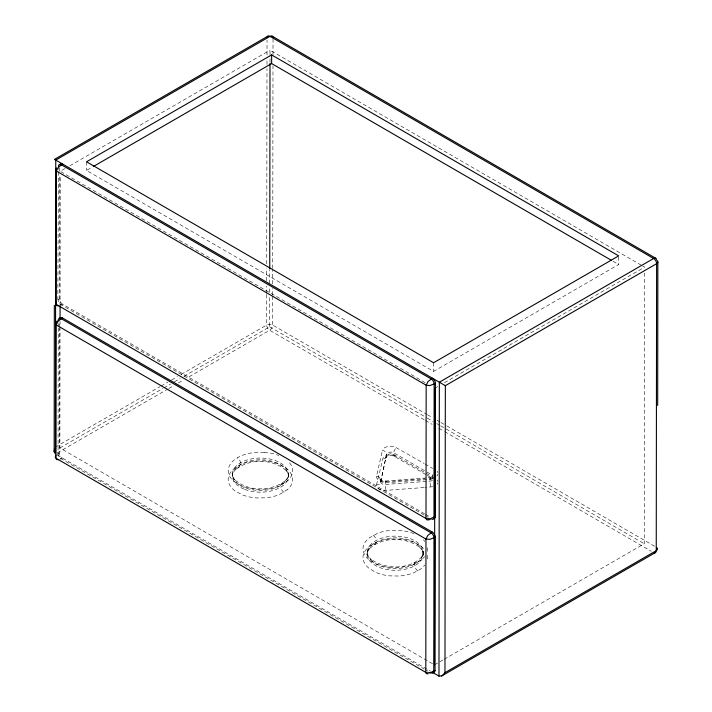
<?xml version="1.0" encoding="UTF-8"?>
<svg xmlns="http://www.w3.org/2000/svg" width="712" height="712" viewBox="0 0 712 712"><rect width="100%" height="100%" fill="white"/><g stroke="black" fill="none" stroke-linecap="round" stroke-linejoin="round"><path stroke-width="0.53" stroke-dasharray="3.56 2.67" d="M58.242 328.081L58.081 453.633A4.147 2.394 60 0 0 61.036 458.688L424.094 668.951M58.242 326.977L58.242 323.64M57.841 300.037L58.446 167.551M60.119 459.178L62.291 457.985A4.147 2.394 60 0 1 59.319 452.903L59.496 328.472M59.496 327.36L59.496 322.919M62.487 304.095A4.147 2.394 60 0 1 59.514 299.04L59.692 175.713M59.692 171.272L59.701 165.718M432.567 663.753L59.888 447.937L60.048 321.299M60.075 305.742L60.235 175.766M266.706 294.474L266.662 325.072A4.236 2.448 60 0 0 269.661 330.261L424.441 419.893M266.706 293.415L266.715 286.028M266.724 280.75L266.733 268.095M266.742 263.876L266.991 68.672M267 64.454L267 59.176M267.009 54.958L267.027 40.184M184.025 376.265L269.67 326.817L269.706 296.824M269.714 292.374L269.714 287.933M269.723 283.492L269.741 270.16M270.008 62.416L270.008 55.75M270.017 54.646L270.017 50.196L641.735 265.46M272.696 296.156L272.66 325.072A4.236 2.448 -59.9 0 1 269.661 330.261L187.025 377.974M272.696 295.044L272.705 288.369M272.714 283.919L272.732 269.456M272.732 268.344L272.99 65.896M272.999 54.771L273.025 38.083M288.431 473.765L288.743 476.764L288.004 473.587L286.215 470.543L287.07 471.495C273.871 458.359 249.716 458.243 235.369 469.689L236.179 468.799L233.856 471.62L232.486 474.637L232.771 473.391L232.441 476.666L232.13 473.471L232.86 476.648L234.657 479.692L233.794 478.74C246.957 491.894 270.8 491.841 285.254 480.787L284.453 481.668L286.909 478.784L288.36 475.687L288.431 473.765L288.013 477.093L288.369 475.447A28.008 16.198 0.1 0 0 248.203 459.667A28.008 16.198 0.1 0 0 244.706 487.649A28.008 16.198 0.1 0 0 288.369 475.447M424.103 487.524L386.029 490.372A8.41 4.859 0.1 0 1 376.568 484.872A4.236 3.427 12.8 0 0 380.733 481.73L386.687 453.891A4.219 2.439 0.1 0 1 393.772 452.823L432.513 475.26L432.504 476.987A4.236 2.448 -59.9 0 0 432.558 477.592M380.733 481.73L386.572 454.229A4.236 3.427 12.8 0 0 382.371 450.456L383.163 448.925A8.713 5.037 0.1 0 1 387.025 446.7L389.66 446.237A8.731 5.046 0.1 0 1 394.528 446.7L424.174 463.503M444.119 659.312L644.271 543.745L644.609 272.678M232.441 476.666L232.495 473.053L232.459 475.02M427.253 551.302L427.298 546.745M426.177 477.992L385.655 481.018L381.098 480.137L379.763 478.909L380.653 479.906L380.439 478.704L380.893 481.481L380.733 480.004A4.236 3.427 12.8 0 0 376.541 476.221L382.371 450.456M376.523 484.872L383.154 457.567A8.713 5.037 0.1 0 1 387.017 455.342L389.651 454.879A8.731 5.046 0.1 0 1 394.519 455.351L396.762 456.285A4.236 2.448 -59.9 0 1 393.772 454.55A4.192 2.421 0.1 0 0 389.42 453.98A4.192 2.421 0.1 0 0 386.607 455.965A4.236 3.427 12.8 0 1 382.362 459.098M386.572 455.965L385.735 457.46C388.004 455.137 391.876 455.102 394.644 456.49L426.337 474.851M437.925 474.183L437.123 475.705A8.713 5.037 0.1 0 1 436.857 475.99M437.916 482.825L437.115 484.347M287.79 489.34L279.184 494.626A32.725 18.93 0.1 0 1 266.155 497.795L256.703 497.964A32.921 19.037 0.1 0 1 242.035 494.742L235.147 490.995A32.921 19.037 0.1 0 1 228.694 482.718L228.267 480.912A30.856 17.845 0.1 0 1 228.232 478.224L228.374 477.334A32.85 18.993 0.1 0 1 234.497 468.327L240.407 464.803A32.903 19.028 0.1 0 1 254.709 461.082L264.152 460.913A32.921 19.037 0.1 0 1 278.828 464.144L285.717 467.882A32.921 19.037 0.1 0 1 292.16 476.159L292.587 477.974A30.999 17.925 0.1 0 1 292.614 480.707A32.654 18.886 0.1 0 1 287.782 489.331M56.818 454.496L59.336 452.912M264.161 452.271L254.852 452.423A32.85 18.993 0.1 0 0 239.686 456.508L233.954 460.139A32.903 19.028 0.1 0 0 228.41 468.612L228.703 474.076A32.921 19.037 0.1 0 0 235.165 482.353L242.044 486.1A32.921 19.037 0.1 0 0 256.721 489.313L266.163 489.153A32.725 18.93 0.1 0 0 279.193 485.984L287.799 480.689A32.654 18.886 0.1 0 0 292.623 472.065A30.999 17.925 0.1 0 0 292.596 469.324L292.178 467.517A32.921 19.037 0.1 0 0 288.369 461.518M240.006 464.874L239.668 465.087A4.236 2.572 57.3 0 1 236.428 466.947M240.006 463.138L240.442 462.88A4.236 2.465 59.5 0 0 237.416 457.709M376.078 542.232A4.236 2.367 61.5 0 1 373.177 543.906L369.012 546.647A32.654 18.886 0.1 0 0 363.262 555.084A30.999 17.925 0.1 0 0 362.995 557.816L363.218 559.641A32.921 19.037 0.1 0 0 368.763 568.132L375.233 572.119A32.921 19.037 0.1 0 0 389.535 575.857L398.978 576.044A32.903 19.028 0.1 0 0 413.645 572.84L419.938 569.538A32.85 18.993 0.1 0 0 424.77 565.017M65.05 168.548L60.244 171.325L425.242 382.691M69.865 165.771L270.017 50.196M618.675 256.961L618.675 264.535L433.581 371.397L86.544 170.435L92.293 167.106M58.277 299.77L59.532 299.049M55.394 447.056L160.066 386.616M161.028 386.064L167.747 382.184M171.592 379.968L177.35 376.639M181.195 374.423L266.662 325.072A4.236 2.448 0.1 0 1 272.66 325.072L426.479 414.153M59.888 447.937L162.852 388.494M163.813 387.933L170.551 384.044M174.404 381.819L180.172 378.49M57.307 452.877L167.81 389.072M168.771 388.512L173.568 385.744M178.374 382.967L183.18 380.19M434.845 388.254L437.729 386.589M444.466 382.7L644.618 267.125L642.696 266.012M434.489 664.866L443.149 659.873M417.819 570.864L417.855 570.846A4.236 2.421 60.5 0 1 414.891 565.639L414.437 565.88M414.01 533.724A32.921 19.037 0.1 0 0 400.981 530.529L391.538 530.342A32.725 18.93 0.1 0 0 378.188 533.039L369.03 538.005A32.654 18.886 0.1 0 0 363.271 546.433A30.999 17.925 0.1 0 0 363.004 549.174L363.227 550.999A32.921 19.037 0.1 0 0 368.78 559.481L375.242 563.477A32.921 19.037 0.1 0 0 389.544 567.215M414.411 564.171L414.01 564.385A4.236 2.314 62.6 0 1 416.823 562.765L420.543 560.469A32.903 19.028 0.1 0 0 424.637 556.562M373.177 543.906L378.179 541.681A32.725 18.93 0.1 0 1 391.529 538.984L400.972 539.171A32.921 19.037 0.1 0 1 415.265 542.909L421.735 546.896A32.921 19.037 0.1 0 1 424.797 550.1M416.823 562.765L414.437 563.886A32.85 18.993 0.1 0 1 398.853 567.402L389.544 567.224M60.315 305.315L62.487 304.113L424.583 513.806M432.762 478.072L427.832 478.598M432.745 486.714L425.037 487.453M431.703 477.458L427.191 477.912M376.577 476.23A8.41 4.859 0.1 0 0 386.038 481.704L425.046 478.811M613.014 261.251L618.675 264.535M427.44 414.704L432.246 417.49M437.052 420.276L439.936 421.949M440.897 422.501L445.703 425.287M446.664 425.838L656.25 547.208M269.67 326.817L426.23 417.481M427.191 418.033L432.958 421.37M436.794 423.596L439.678 425.269M440.639 425.82L644.271 543.745M425.402 420.454L432.131 424.352M438.859 428.25L443.665 431.027M444.626 431.588L651.329 551.284M425.117 464.055L432.673 468.434M434.56 478.17L393.772 454.55L393.772 452.823A4.236 2.448 -59.9 0 1 396.771 447.634M427.218 475.358L433.385 478.927M425.545 514.358L430.342 517.143M424.29 515.087L61.232 304.843A4.147 2.394 60 0 1 58.259 299.761M425.251 515.639L428.135 517.312M57.307 455.093L430.324 671.104M425.055 669.503L427.939 671.176M427.289 555.387L427.512 557.211A30.856 17.845 0.1 0 1 427.253 559.899M433.581 362.746L433.581 371.397M86.544 161.784L86.544 170.435M283.937 492.223A4.236 2.519 58.4 0 1 280.848 487.088M280.848 485.362A4.236 2.519 58.4 0 1 283.946 483.582M373.186 535.264A4.236 2.367 61.5 0 1 376.078 540.506M432.62 478.633A4.192 2.421 0.1 0 1 430.057 479.399L385.486 482.754A4.201 2.43 0.1 0 1 380.76 480.004M430.618 478.393A4.236 0.454 85.7 0 0 430.066 479.416L430.066 481.152A4.236 0.454 85.7 0 0 430.609 487.035M386.046 481.73A4.236 0.454 85.7 0 0 385.486 482.754L385.486 484.48A4.236 0.454 85.7 0 0 386.029 490.372M380.76 481.73A4.201 2.43 0.1 0 0 385.486 484.472L430.644 481.081A4.219 2.439 0.1 0 0 432.62 480.36M432.513 475.26A4.236 2.448 -59.9 0 1 432.558 474.601M264.161 452.28A32.921 19.037 0.1 0 1 278.837 455.493M423.409 539.812A32.921 19.037 0.1 0 1 424.806 541.458M437.115 480.013A8.731 5.046 0.1 0 1 437.898 481.543M437.195 471.255A8.713 5.037 0.1 0 1 437.978 472.786M367.267 551.8L366.947 554.79L367.677 551.613L369.466 548.578L368.602 549.522C381.783 536.385 405.626 536.492 420.062 547.564L419.261 546.683L421.718 549.566L423.266 554.381A28.008 16.198 0.1 0 1 380.804 567.927A28.008 16.198 0.1 0 1 381.694 539.874A28.008 16.198 0.1 0 1 423.266 554.381L423.257 552.868A28.008 16.198 0.1 0 0 382.015 538.049A28.008 16.198 0.1 0 0 380.502 566.084A28.008 16.198 0.1 0 0 423.257 552.859L423.017 554.532L423.569 551.595L422.839 554.773L421.041 557.808L421.905 556.864C408.795 570.143 384.845 569.796 370.454 558.813L371.246 559.703L368.798 556.82L367.339 553.713L367.677 555.129L367.267 551.8M423.177 552.672L422.795 551.115L423.177 552.734M244.706 489.375A28.008 16.198 0.1 0 0 288.36 477.173A28.008 16.198 0.1 0 0 248.203 461.394A28.008 16.198 0.1 0 0 244.706 489.375"/><path stroke-width="1.07" d="M272.972 37.478A4.236 2.448 -59.9 0 0 270.026 36.357L55.758 160.075L55.385 453.98L54.165 451.675L54.334 305.297M60.057 319.074L60.075 306.854M269.741 269.047L269.999 63.528M429.167 519.813L426.808 519.885L425.998 518.523L426.168 385.192L428.028 381.516L432.442 378.214A4.147 2.394 60 0 1 435.415 383.287L434.142 384.008L433.973 517.339A4.147 2.394 60 0 1 431.828 519.306M434.489 664.866L434.845 388.254M59.612 318.718A4.147 2.394 60 0 1 62.469 317.961L432.246 532.078A4.147 2.394 60 0 1 435.219 537.159L435.032 670.473L431.143 672.342L427.716 672.849L425.803 672.386L56.017 458.252L55.224 457.14L55.812 455.502M433.35 518.639A4.147 2.394 60 0 0 435.246 516.618L435.397 383.279M656.74 547.555A4.236 2.448 0.1 0 1 656.25 550.679L444.973 672.662L441.983 675.822L438.975 676.115L439.349 382.21L653.625 258.492A4.236 2.448 -59.9 0 1 656.535 259.488M444.973 672.662L445.338 385.673L656.615 263.68A4.236 2.448 0.1 0 0 656.873 260.378M657.674 405.448L657.852 261.954M54.477 449.147L54.165 451.675M55.776 301.977L55.42 303.276L56.212 304.38L425.998 518.523L430.146 518.781L435.228 516.609M56.471 167.961L55.581 169.643L56.382 171.049L426.168 385.192L429.728 385.557L434.142 384.008M57.387 320.863L55.447 323.186L56.186 324.921L425.972 539.055L430.119 539.313L435.201 537.151M59.808 164.855A4.147 2.394 60 0 1 62.665 164.098L58.242 167.373L56.382 171.049L56.212 304.38L57.031 305.751L58.927 305.795M62.469 317.944L58.046 321.245L56.186 324.921L56.017 458.252L56.835 459.614L58.731 459.658M54.53 159.363L267.908 36.143M271.628 54.913L86.544 161.784L433.581 362.746L618.675 255.884L271.628 54.913L271.628 63.564L611.127 260.165M93.254 166.555L271.628 63.564M432.246 532.078L427.832 535.38L425.972 539.055L425.803 672.386L426.363 673.605L428.072 673.881M441.582 676.026L655.369 552.61M429.906 673.312L430.368 673.089M429.63 519.644L430.101 519.448M55.358 159.844L54.762 159.497L445.338 385.673M272.144 36.143L655.743 258.278M61.41 164.801L431.187 378.935A4.147 2.394 60 0 1 434.16 384.017M61.214 318.665L430.991 532.798A4.147 2.394 60 0 1 433.964 537.88L433.777 671.202A4.147 2.394 60 0 1 431.632 673.178M432.246 672.217L438.975 676.115M435.05 670.49A4.147 2.394 60 0 1 432.887 672.448M58.251 320A4.147 2.394 60 0 1 61.214 318.682M58.446 166.136A4.147 2.394 60 0 1 61.41 164.819M654.355 552.797A4.236 2.448 60 0 0 656.25 550.679L656.615 263.68A4.236 2.448 60 0 0 653.625 258.492L270.026 36.357A4.236 2.448 60 0 0 267.08 37.478"/></g></svg>
